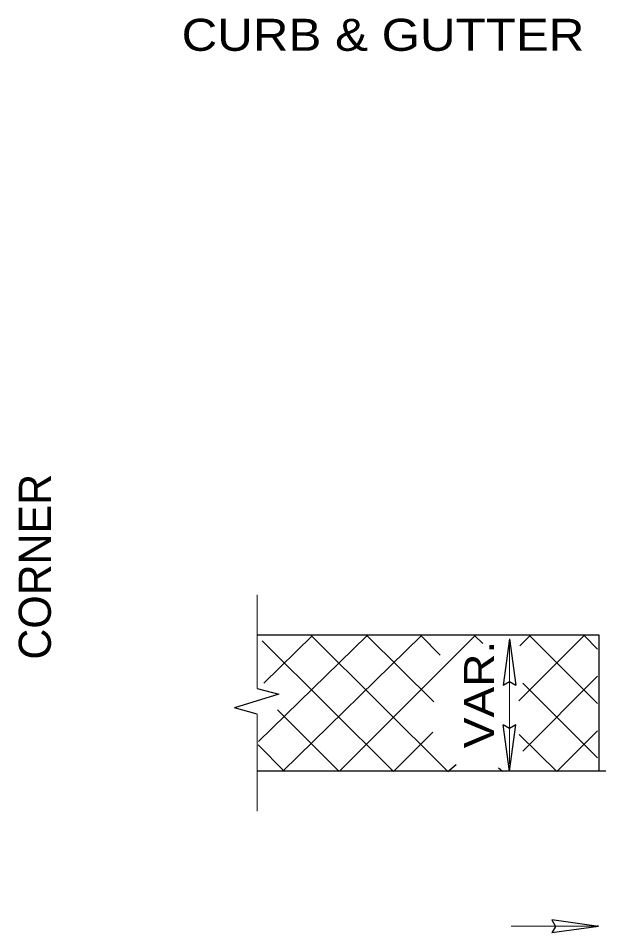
# Model space of a CAD drawing. Extents: x -516 to -145, y 130 to 404.
# Drawn here: x -355.01 to -333.69, y 167 to 200.6 of the extents above; entities that cross this region are included whole.
import ezdxf

# ---------------------------------------------------------------- set-up
doc = ezdxf.new("R2010")
doc.units = 0
doc.header["$LTSCALE"] = 0.47
doc.layers.add('1', color=7, linetype='Continuous', lineweight=13)
doc.layers.add('2', color=7, linetype='Continuous', lineweight=13)

msp = doc.modelspace()

# ---------------------------------------------------------------- linework, layer by layer
at = {"layer": '1'}
for p, q in [((-346.24, 175.9789), (-346.24, 179.4112)), ((-346.24, 175.036), (-346.24, 171.4608))]:
    msp.add_line(p, q, dxfattribs=at)
at = {"layer": '1', "lineweight": 25}
for p, q in [((-336.9658, 177.7989), (-337.1998, 176.0959)), ((-336.9667, 177.7993), (-336.9667, 177.7568)), ((-336.9658, 177.7989), (-336.7318, 176.0959)), ((-346.24, 175.036), (-347.0713, 175.2578)), ((-336.9673, 172.9303), (-337.2013, 174.6333)), ((-336.9673, 172.9303), (-336.7333, 174.6333)), ((-336.9665, 172.93), (-336.9665, 172.9725)), ((-333.7014, 167.2327), (-335.4044, 167.4667)), ((-333.7014, 167.2327), (-335.4044, 166.9987)), ((-333.7011, 167.2335), (-333.7436, 167.2335))]:
    msp.add_line(p, q, dxfattribs=at)
for points in [[(-337.1998, 176.0959), (-336.9634, 176.2277), (-336.7318, 176.0959)], [(-346.24, 175.9789), (-345.4343, 175.764), (-347.0713, 175.2578)], [(-336.7333, 174.6333), (-336.9697, 174.5016), (-337.2013, 174.6333)], [(-335.4044, 167.4667), (-335.2727, 167.2303), (-335.4044, 166.9987)]]:
    msp.add_lwpolyline(points, dxfattribs=at)
at = {"layer": '2'}
for p, q in [((-346.1858, 174.0231), (-342.2066, 177.9034)), ((-345.995, 176.1637), (-344.2166, 177.9134)), ((-345.2866, 172.9334), (-340.2066, 177.9134)), ((-339.2266, 172.9234), (-344.2466, 177.9234)), ((-343.2166, 172.9334), (-338.2366, 177.9134)), ((-339.7466, 175.4834), (-342.2066, 177.9234)), ((-339.5066, 177.2034), (-340.2266, 177.9234)), ((-336.9666, 173.1885), (-336.9666, 177.8001)), ((-336.6266, 175.5234), (-334.2266, 177.9234)), ((-336.5866, 177.5434), (-336.2066, 177.9234)), ((-333.7266, 175.4234), (-336.2266, 177.9234)), ((-333.7266, 177.4234), (-334.2266, 177.9234)), ((-341.2266, 172.9234), (-346.0482, 177.7223)), ((-336.4792, 173.6708), (-333.7266, 176.4234)), ((-333.7266, 173.4234), (-336.4732, 176.17)), ((-343.2266, 172.9234), (-345.4866, 175.1834)), ((-335.2266, 172.9234), (-333.7266, 174.4234)), ((-341.2266, 172.9234), (-339.7866, 174.3634)), ((-335.2266, 172.9234), (-336.6066, 174.2834)), ((-336.9091, 167.2334), (-333.7002, 167.2334))]:
    msp.add_line(p, q, dxfattribs=at)
at = {"layer": '2', "lineweight": 25}
for p, q in [((-337.9466, 177.6234), (-338.2466, 177.9234)), ((-345.2266, 172.9234), (-346.2007, 173.8976)), ((-339.2266, 172.9234), (-338.9266, 173.1834)), ((-331.1767, 172.9334), (-346.24, 172.9334)), ((-337.2266, 172.9234), (-337.3666, 173.0434))]:
    msp.add_line(p, q, dxfattribs=at)
msp.add_lwpolyline([(-331.4571, 172.9334), (-333.6766, 172.9334), (-333.6766, 177.9334), (-346.24, 177.9334)], dxfattribs=at)

# ---------------------------------------------------------------- texts
at = {"layer": '2', "width": 1.15}
msp.add_text('CURB & GUTTER', height=1.178, dxfattribs=at).set_placement((-349.0102, 199.4068))
at = {"layer": '2'}
msp.add_text('CORNER', height=1.178, rotation=90, dxfattribs=at).set_placement((-353.8156, 177.0343))
at = {"layer": '2', "width": 1.15}
msp.add_text('VAR.', height=1.1, rotation=90, dxfattribs=at).set_placement((-337.5339, 173.7778))

doc.saveas('drawing.dxf')
